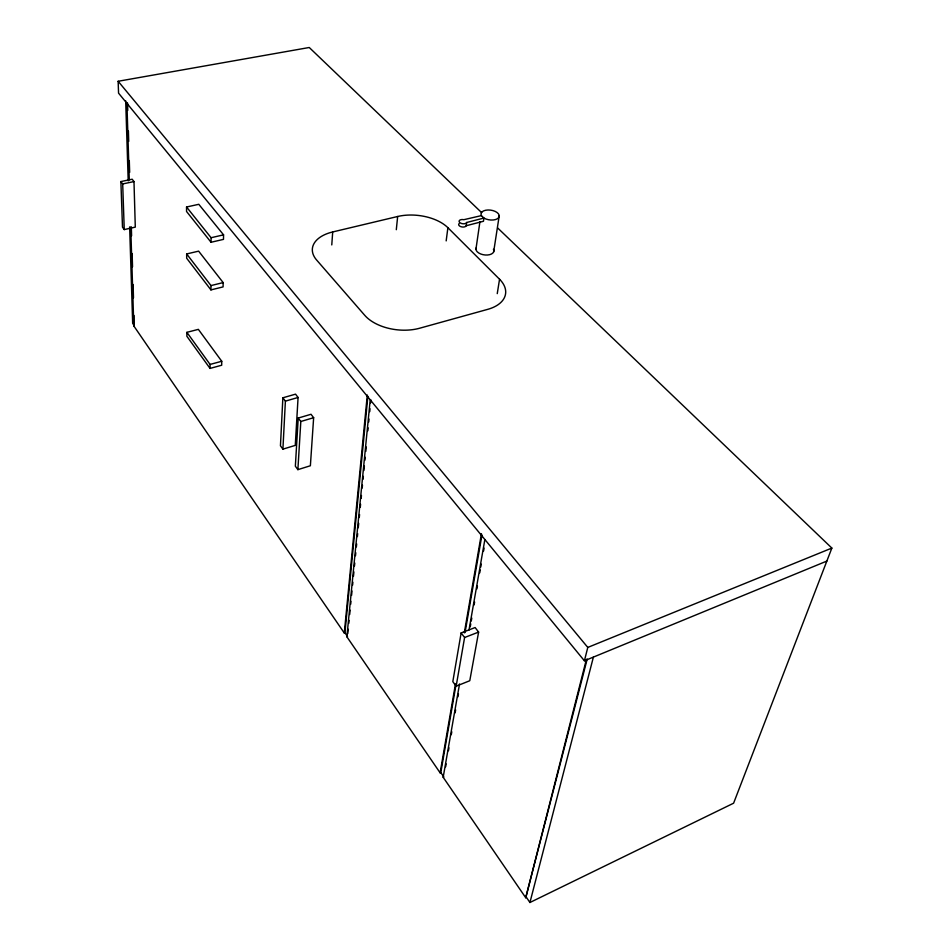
<?xml version="1.0" encoding="UTF-8"?>
<svg xmlns="http://www.w3.org/2000/svg" width="950" height="950" viewBox="0 0 950 950"><rect width="100%" height="100%" fill="white"/><g stroke="black" fill="none" stroke-linecap="round" stroke-linejoin="round"><path stroke-width="1.43" d="M211.042 242.262L211.09 237.726L186.544 207.005L198.787 204.309L223.559 234.84L223.487 239.376L211.042 242.262L186.556 211.494L186.544 207.005M210.033 368.41L210.069 364.432L186.877 332.334L198.36 329.365L221.754 361.273L221.683 365.239L210.033 368.41L186.877 336.288L186.877 332.334M210.936 289.904L210.983 285.582L186.663 253.947L198.621 251.144L223.155 282.589L223.084 286.9L210.936 289.904L186.675 258.234L186.663 253.947M282.863 397.801L280.452 445.787L282.91 449.148L295.272 445.384L298.074 397.468L295.533 394.155L282.863 397.801L285.392 401.137L282.91 449.148M298.217 418.059L295.355 466.189L297.884 469.644L310.377 465.749L313.642 417.691L311.018 414.283L298.217 418.059L300.817 421.491L297.884 469.644M331.776 244.922L332.702 231.954L397.658 216.493A37.359 20.591 6.5 0 1 447.889 227.703L499.546 279.229L497.254 293.633M367.887 396.257L344.933 632.783L344.292 633.021L367.294 394.998M455.952 685.069L440.8 772.552L440.123 772.837L346.869 636.773L370.179 400.152M347.795 633.602L348.234 629.197M348.816 623.307L349.101 620.374M349.683 614.496L350.122 610.09M350.704 604.212L350.989 601.267M351.571 595.389L352.011 590.983M352.593 585.105L352.878 582.16M353.459 576.282L353.899 571.876M354.481 565.998L354.777 563.053M355.502 555.714L355.787 552.769M356.369 546.891L356.666 543.958M357.39 536.607L357.675 533.663M358.257 527.784L358.696 523.379M359.278 517.501L359.575 514.556M360.299 507.217L360.584 504.272M361.166 498.394L361.463 495.461M362.188 488.11L362.473 485.165M363.054 479.287L363.351 476.354M363.933 470.476L364.372 466.058M364.954 460.18L365.239 457.247M365.821 451.369L366.261 446.963M367.852 430.789L368.149 427.856M368.731 421.978L369.016 419.033M369.74 411.683L370.037 408.749M370.619 402.871L370.904 399.926M396.304 229.698L397.658 216.493M446.179 240.896L447.889 227.703M459.123 223.594A3.859 2.09 7.5 0 0 461.13 226.753A3.859 2.09 7.5 0 0 466.224 225.732L466.676 222.49L483.93 218.037A9.191 4.916 8.1 0 0 498.536 217.776A9.191 4.916 8.1 0 0 490.556 210.116A9.191 4.916 8.1 0 0 481.401 215.614L463.814 219.699A3.859 2.09 7.5 0 0 459.194 220.839A3.859 2.09 7.5 0 0 462.056 223.63A3.859 2.09 7.5 0 0 466.676 222.49M475.938 249.232L479.952 221.576M493.656 251.881L499.225 215.697M461.13 632.926L452.817 681.625L456.154 686.197L469.775 680.722L478.61 632.094L475.119 627.546L461.13 632.926L464.598 637.509L456.154 686.197M440.123 772.837L455.489 683.893M464.312 632.854L481.436 533.686M465.049 632.569L481.959 534.874M587.207 659.027L525.742 897.75L443.175 777.278L459.539 683.964M469.003 630.016L484.856 539.612M445.645 766.781L446.156 763.871M448.459 750.749L448.97 747.828M451.274 734.706L451.796 731.797M455.121 712.832L455.644 709.923M457.947 696.801L458.458 693.88M470.25 626.822L470.761 623.901M471.271 620.979L471.794 618.07M474.098 604.948L474.608 602.027M476.912 588.905L477.434 585.996M479.738 572.874L480.249 569.952M480.759 567.043L481.27 564.122M483.586 551L484.096 548.091M481.662 212.646L309.249 47.5L118.144 81.272L118.56 93.159L584.404 660.796L587.789 647.425L831.856 548.079L497.729 228.036M525.742 897.75L586.399 659.359M831.856 548.079L733.602 803.201L529.934 902.5L593.394 657.103M443.175 777.278L443.84 776.993L440.8 772.552M584.404 660.796L826.844 561.082M464.598 637.509L478.61 632.094M346.869 636.773L347.51 636.536L344.933 632.783M300.817 421.491L313.642 417.691M285.392 401.137L298.074 397.468M210.069 364.432L221.754 361.273M466.224 225.732L483.455 221.267L483.93 218.037L481.401 215.614M130.744 227.074L133.796 325.921L134.033 315.459M210.983 285.582L223.155 282.589M211.09 237.726L223.559 234.84M124.248 229.579L135.292 227.121L133.986 181.581L132.169 179.229L120.888 181.569L122.491 227.157L124.248 229.579L122.692 183.932L120.888 181.569M122.692 183.932L133.986 181.581M118.144 81.272L587.789 647.425M134.342 325.791L132.667 323.344L129.639 226.919M526.442 897.406L529.934 902.5M133.796 325.921L344.292 633.021M127.549 103.039L127.763 110.414M128.404 131.064L128.713 141.384M129.295 160.562L129.663 172.366M131.326 226.955L131.599 235.802M132.133 253.507L132.537 266.784M133.083 284.478L133.487 297.754M126.92 103.146L129.295 179.871M125.685 100.831L128.202 180.928M493.442 249.256A9.025 4.999 8.1 0 1 485.26 255.004A9.025 4.999 8.1 0 1 476.164 247.95M499.546 279.229A38.998 22.396 7.9 0 1 487.742 309.344L419.698 328.213A39.864 23.453 6.3 0 1 364.764 315.341L316.599 259.991A38.202 21.482 4.9 0 1 332.702 231.954"/></g></svg>
